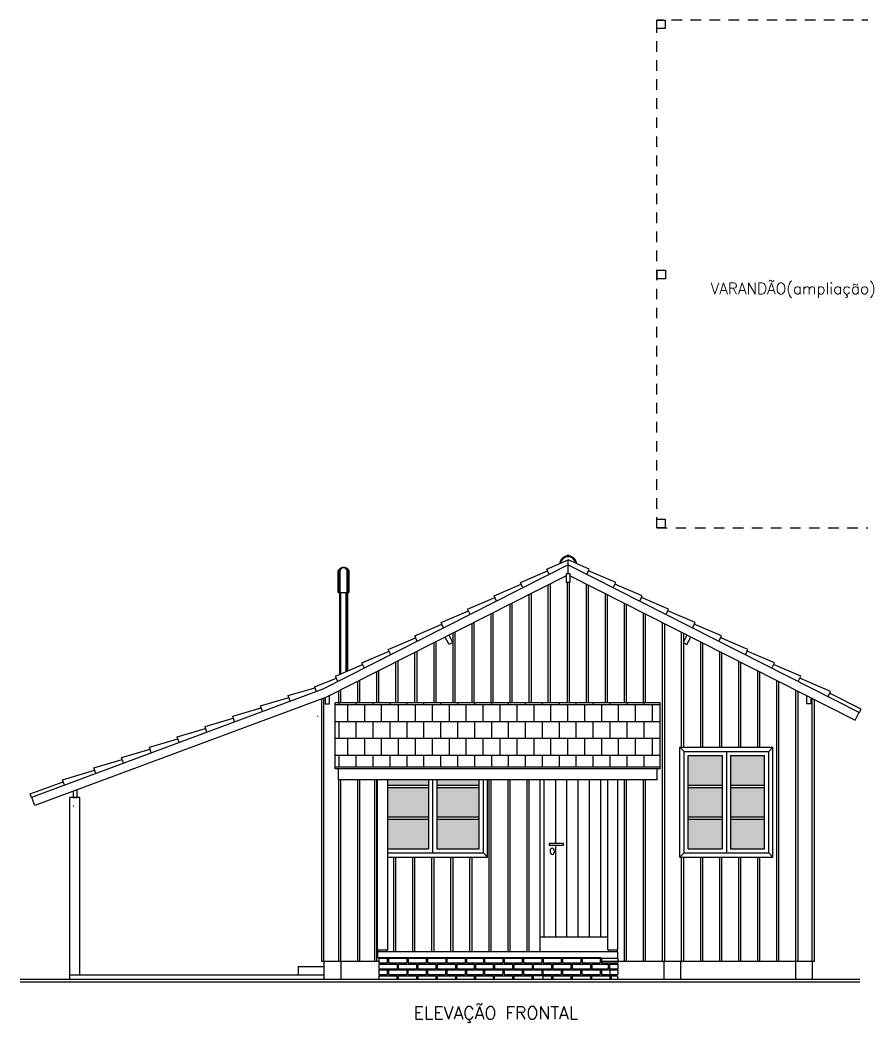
# Model space of a CAD drawing. Extents: x -83.9 to 10.5, y -11.8 to 33.6.
# Drawn here: x -83.86 to -73.92, y -11.64 to 0.21 of the extents above; entities that cross this region are included whole.
import ezdxf
from ezdxf.enums import TextEntityAlignment as Align

# ---------------------------------------------------------------- set-up
doc = ezdxf.new("R2010")
doc.units = 0
doc.linetypes.add('DASHED2', pattern=[0.375, 0.25, -0.125])
doc.layers.get('0').update_dxf_attribs({"linetype": 'CONTINUOUS'})
for name, color, linetype in [('COTAS', 244, 'CONTINUOUS'), ('MADEIRAME', 244, 'CONTINUOUS'), ('PAREDE', 250, 'CONTINUOUS'), ('PEDRA', 250, 'CONTINUOUS'), ('PISO', 30, 'CONTINUOUS'), ('PORTA', 1, 'CONTINUOUS'), ('TELHADO', 1, 'CONTINUOUS'), ('TEXTO', 244, 'CONTINUOUS'), ('VEGETAÇÃO', 92, 'CONTINUOUS'), ('VISTAL', 30, 'CONTINUOUS'), ('VISTAP', 244, 'CONTINUOUS')]:
    doc.layers.add(name, color=color, linetype=linetype)
doc.styles.add('ROMANC', font='romanc.shx', dxfattribs={"height": 0.08})

# ---------------------------------------------------------------- blocks, each defined once
blk = doc.blocks.new('*X16')
at = {"color": 0}
for p, q in [((57.153, -2.8), (60.993, -2.8)), ((57.2, -2.8), (57.2, -2.782)), ((57.3, -3), (57.3, -2.8)), ((57.4, -2.8), (57.4, -2.782)), ((57.5, -3), (57.5, -2.8)), ((57.6, -2.8), (57.6, -2.782)), ((57.7, -3), (57.7, -2.8)), ((57.8, -2.8), (57.8, -2.782)), ((57.9, -3), (57.9, -2.8)), ((58, -2.8), (58, -2.782)), ((58.1, -3), (58.1, -2.8)), ((58.2, -2.8), (58.2, -2.782)), ((58.3, -3), (58.3, -2.8)), ((58.4, -2.8), (58.4, -2.782)), ((58.5, -3), (58.5, -2.8)), ((58.6, -2.8), (58.6, -2.782)), ((58.7, -3), (58.7, -2.8)), ((58.8, -2.8), (58.8, -2.782)), ((58.9, -3), (58.9, -2.8)), ((59, -2.8), (59, -2.782)), ((59.1, -3), (59.1, -2.8)), ((59.2, -2.8), (59.2, -2.782)), ((59.3, -3), (59.3, -2.8)), ((59.4, -2.8), (59.4, -2.782)), ((59.5, -3), (59.5, -2.8)), ((59.6, -2.8), (59.6, -2.782)), ((59.7, -3), (59.7, -2.8)), ((59.8, -2.8), (59.8, -2.782)), ((59.9, -3), (59.9, -2.8)), ((60, -2.8), (60, -2.782)), ((60.1, -3), (60.1, -2.8)), ((60.2, -2.8), (60.2, -2.782)), ((60.3, -3), (60.3, -2.8)), ((60.4, -2.8), (60.4, -2.782)), ((60.5, -3), (60.5, -2.8)), ((60.6, -2.8), (60.6, -2.782)), ((60.7, -3), (60.7, -2.8)), ((60.8, -2.8), (60.8, -2.782)), ((60.9, -3), (60.9, -2.8)), ((57.153, -3), (60.993, -3)), ((57.2, -3.2), (57.2, -3)), ((57.4, -3.2), (57.4, -3)), ((57.6, -3.2), (57.6, -3)), ((57.8, -3.2), (57.8, -3)), ((58, -3.2), (58, -3)), ((58.2, -3.2), (58.2, -3)), ((58.4, -3.2), (58.4, -3)), ((58.6, -3.2), (58.6, -3)), ((58.8, -3.2), (58.8, -3)), ((59, -3.2), (59, -3)), ((59.2, -3.2), (59.2, -3)), ((59.4, -3.2), (59.4, -3)), ((59.6, -3.2), (59.6, -3)), ((59.8, -3.2), (59.8, -3)), ((60, -3.2), (60, -3)), ((60.2, -3.2), (60.2, -3)), ((60.4, -3.2), (60.4, -3)), ((60.6, -3.2), (60.6, -3)), ((60.8, -3.2), (60.8, -3)), ((57.153, -3.2), (60.993, -3.2)), ((57.3, -3.4), (57.3, -3.2)), ((57.5, -3.4), (57.5, -3.2)), ((57.7, -3.4), (57.7, -3.2)), ((57.9, -3.4), (57.9, -3.2)), ((58.1, -3.4), (58.1, -3.2)), ((58.3, -3.4), (58.3, -3.2)), ((58.5, -3.4), (58.5, -3.2)), ((58.7, -3.4), (58.7, -3.2)), ((58.9, -3.4), (58.9, -3.2)), ((59.1, -3.4), (59.1, -3.2)), ((59.3, -3.4), (59.3, -3.2)), ((59.5, -3.4), (59.5, -3.2)), ((59.7, -3.4), (59.7, -3.2)), ((59.9, -3.4), (59.9, -3.2)), ((60.1, -3.4), (60.1, -3.2)), ((60.3, -3.4), (60.3, -3.2)), ((60.5, -3.4), (60.5, -3.2)), ((60.7, -3.4), (60.7, -3.2)), ((60.9, -3.4), (60.9, -3.2)), ((57.153, -3.4), (60.993, -3.4)), ((57.2, -3.542), (57.2, -3.4)), ((57.4, -3.542), (57.4, -3.4)), ((57.6, -3.542), (57.6, -3.4)), ((57.8, -3.542), (57.8, -3.4)), ((58, -3.542), (58, -3.4)), ((58.2, -3.542), (58.2, -3.4)), ((58.4, -3.542), (58.4, -3.4)), ((58.6, -3.542), (58.6, -3.4)), ((58.8, -3.542), (58.8, -3.4)), ((59, -3.542), (59, -3.4)), ((59.2, -3.542), (59.2, -3.4)), ((59.4, -3.542), (59.4, -3.4)), ((59.6, -3.542), (59.6, -3.4)), ((59.8, -3.542), (59.8, -3.4)), ((60, -3.542), (60, -3.4)), ((60.2, -3.542), (60.2, -3.4)), ((60.4, -3.542), (60.4, -3.4)), ((60.6, -3.542), (60.6, -3.4)), ((60.8, -3.542), (60.8, -3.4))]:
    blk.add_line(p, q, dxfattribs=at)

msp = doc.modelspace()

# ---------------------------------------------------------------- linework, layer by layer
at = {"color": 30, "linetype": 'DASHED2', "ltscale": 0.5}
msp.add_line((-76.341, -5.792), (-73.361, -5.792), dxfattribs=at)
at = {"color": 30}
msp.add_lwpolyline([(-77.443, -9.542), (-77.443, -9.525), (-77.612, -9.525), (-77.612, -9.542)], close=True, dxfattribs=at)
at = {"color": 30, "extrusion": (0, 0, -1)}
msp.add_ellipse((-77.574, -9.616), major_axis=(-0.0013, 0.0377), ratio=0.699613, dxfattribs=at)
at = {"layer": 'COTAS', "color": 30, "linetype": 'DASHED2', "ltscale": 0.5}
msp.add_line((-73.341, 0.208), (-76.341, 0.208), dxfattribs=at)
at = {"layer": 'COTAS', "color": 30}
for p, q in [((-77.4, -6.353), (-77.4, -6.354)), ((-77.375, -6.353), (-77.375, -6.354)), ((-77.625, -6.468), (-77.625, -7.862)), ((-77.6, -6.455), (-77.6, -7.862)), ((-77.4, -6.436), (-77.4, -7.862)), ((-77.375, -6.436), (-77.375, -7.862)), ((-77.175, -6.455), (-77.175, -7.862)), ((-77.15, -6.468), (-77.15, -7.862)), ((-77.85, -6.582), (-77.85, -7.862)), ((-77.825, -6.569), (-77.825, -7.862)), ((-76.95, -6.569), (-76.95, -7.862)), ((-76.925, -6.582), (-76.925, -7.862)), ((-78.075, -6.696), (-78.075, -7.862)), ((-78.05, -6.683), (-78.05, -7.862)), ((-76.725, -6.683), (-76.725, -7.862)), ((-76.7, -6.696), (-76.7, -7.862)), ((-78.3, -6.81), (-78.3, -7.862)), ((-78.275, -6.797), (-78.275, -7.862)), ((-76.5, -6.797), (-76.5, -7.862)), ((-76.475, -6.81), (-76.475, -7.862)), ((-78.525, -6.924), (-78.525, -7.862)), ((-78.5, -6.911), (-78.5, -7.862)), ((-76.275, -6.911), (-76.275, -10.917)), ((-76.25, -6.924), (-76.25, -10.917)), ((-78.75, -7.038), (-78.75, -7.862)), ((-78.725, -7.025), (-78.725, -7.862)), ((-76.05, -7.025), (-76.05, -8.385)), ((-76.025, -7.038), (-76.025, -8.385)), ((-78.975, -7.152), (-78.975, -7.862)), ((-78.95, -7.139), (-78.95, -7.862)), ((-75.825, -7.139), (-75.825, -8.385)), ((-75.8, -7.152), (-75.8, -8.385)), ((-79.2, -7.266), (-79.2, -7.862)), ((-79.175, -7.253), (-79.175, -7.862)), ((-75.6, -7.253), (-75.6, -8.385)), ((-75.575, -7.266), (-75.575, -8.385)), ((-79.425, -7.38), (-79.425, -7.862)), ((-79.4, -7.367), (-79.4, -7.862)), ((-75.375, -7.367), (-75.375, -8.385)), ((-75.35, -7.38), (-75.35, -8.385)), ((-79.65, -7.494), (-79.65, -7.862)), ((-79.625, -7.481), (-79.625, -7.862)), ((-75.15, -7.481), (-75.15, -8.385)), ((-75.125, -7.494), (-75.125, -8.385)), ((-79.875, -7.608), (-79.875, -7.862)), ((-79.85, -7.595), (-79.85, -7.862)), ((-74.925, -7.595), (-74.925, -10.917)), ((-74.9, -7.608), (-74.9, -10.917)), ((-80.1, -7.722), (-80.1, -7.862)), ((-80.075, -7.709), (-80.075, -7.862)), ((-74.7, -7.709), (-74.7, -10.917)), ((-74.675, -7.722), (-74.675, -10.917)), ((-76.018, -8.435), (-76.068, -8.385)), ((-75.018, -8.435), (-74.968, -8.385)), ((-75.568, -8.485), (-75.568, -9.585)), ((-75.518, -8.435), (-75.518, -9.632)), ((-75.468, -8.485), (-75.468, -9.585)), ((-80.1, -8.772), (-80.1, -10.917)), ((-80.075, -8.772), (-80.075, -10.917)), ((-79.875, -8.772), (-79.875, -10.917)), ((-79.85, -8.772), (-79.85, -10.917)), ((-79.675, -8.772), (-79.675, -10.917)), ((-79.65, -8.772), (-79.65, -10.917)), ((-79.518, -8.835), (-79.038, -8.835)), ((-79.518, -8.86), (-79.038, -8.86)), ((-79.038, -8.772), (-79.038, -9.585)), ((-78.988, -8.772), (-78.988, -9.632)), ((-78.938, -8.772), (-78.938, -9.585)), ((-78.938, -8.835), (-78.438, -8.835)), ((-78.938, -8.86), (-78.438, -8.86)), ((-78.325, -8.772), (-78.325, -10.802)), ((-78.3, -8.772), (-78.3, -10.802)), ((-78.1, -8.772), (-78.1, -10.802)), ((-78.075, -8.772), (-78.075, -10.802)), ((-77.875, -8.772), (-77.875, -10.802)), ((-77.85, -8.772), (-77.85, -10.802)), ((-76.725, -8.772), (-76.725, -10.917)), ((-76.7, -8.772), (-76.7, -10.917)), ((-76.5, -8.772), (-76.5, -10.917)), ((-76.475, -8.772), (-76.475, -10.917)), ((-79.518, -9.21), (-79.038, -9.21)), ((-79.518, -9.235), (-79.038, -9.235)), ((-78.938, -9.21), (-78.438, -9.21)), ((-78.938, -9.235), (-78.438, -9.235)), ((-75.968, -9.21), (-75.568, -9.21)), ((-75.968, -9.235), (-75.568, -9.235)), ((-75.468, -9.21), (-75.068, -9.21)), ((-75.468, -9.235), (-75.068, -9.235)), ((-79.518, -9.585), (-79.038, -9.585)), ((-78.938, -9.585), (-78.438, -9.585)), ((-75.968, -9.585), (-75.568, -9.585)), ((-75.468, -9.585), (-75.068, -9.585)), ((-79.518, -9.635), (-78.388, -9.635)), ((-79.518, -9.685), (-78.338, -9.685)), ((-79.45, -9.685), (-79.45, -10.802)), ((-79.425, -9.685), (-79.425, -10.802)), ((-79.225, -9.685), (-79.225, -10.802)), ((-79.2, -9.685), (-79.2, -10.802)), ((-79, -9.685), (-79, -10.802)), ((-78.975, -9.685), (-78.975, -10.802)), ((-78.775, -9.685), (-78.775, -10.802)), ((-78.75, -9.685), (-78.75, -10.802)), ((-78.55, -9.685), (-78.55, -10.802)), ((-78.525, -9.685), (-78.525, -10.802)), ((-78.388, -9.635), (-78.338, -9.685)), ((-76.018, -9.635), (-76.068, -9.685)), ((-76.068, -9.685), (-74.968, -9.685)), ((-76.05, -9.685), (-76.05, -10.917)), ((-76.025, -9.685), (-76.025, -10.917)), ((-76.018, -9.635), (-75.018, -9.635)), ((-75.825, -9.685), (-75.825, -10.917)), ((-75.8, -9.685), (-75.8, -10.917)), ((-75.6, -9.685), (-75.6, -10.917)), ((-75.575, -9.685), (-75.575, -10.917)), ((-75.375, -9.685), (-75.375, -10.917)), ((-75.35, -9.685), (-75.35, -10.917)), ((-75.15, -9.685), (-75.15, -10.917)), ((-75.125, -9.685), (-75.125, -10.917)), ((-75.018, -9.635), (-74.968, -9.685)), ((-79.623, -10.917), (-80.298, -10.917)), ((-74.478, -10.917), (-76.998, -10.917)), ((-76.896, -11.016), (-76.803, -11.016)), ((-76.8, -10.948), (-76.801, -11.003)), ((-77.684, -11.086), (-77.802, -11.086)), ((-76.896, -11.071), (-76.803, -11.071))]:
    msp.add_line(p, q, dxfattribs=at)
at = {"layer": 'COTAS', "color": 30, "linetype": 'CONTINUOUS'}
msp.add_line((-77.914, -11.086), (-77.814, -11.086), dxfattribs=at)
at = {"layer": 'COTAS', "color": 30, "linetype": 'DASHED2', "ltscale": 0.5}
for points in [[(-76.341, 0.108), (-76.341, 0.208), (-76.241, 0.208), (-76.241, 0.108)], [(-76.337, -2.849), (-76.337, -2.749), (-76.237, -2.749), (-76.237, -2.849)], [(-76.341, -5.792), (-76.341, -5.692), (-76.241, -5.692), (-76.241, -5.792)]]:
    msp.add_lwpolyline(points, close=True, dxfattribs=at)
at = {"layer": 'MADEIRAME', "color": 30}
for p, q in [((-77.387, -6.232), (-80.283, -7.699)), ((-77.387, -6.336), (-77.387, -6.172)), ((-77.387, -6.232), (-73.947, -7.975)), ((-77.412, -6.36), (-80.241, -7.794)), ((-77.362, -6.36), (-73.997, -8.066)), ((-80.283, -7.699), (-83.725, -8.979)), ((-80.241, -7.794), (-83.685, -9.075)), ((-80.338, -8.022), (-80.348, -8.022)), ((-73.997, -8.066), (-73.95, -7.973)), ((-83.685, -9.075), (-83.721, -8.978)), ((-83.153, -8.978), (-83.273, -8.978)), ((-83.224, -9.081), (-83.234, -9.081)), ((-80.574, -10.977), (-80.273, -10.977)), ((-80.574, -10.977), (-80.574, -11.078)), ((-80.273, -11.078), (-83.28, -11.078))]:
    msp.add_line(p, q, dxfattribs=at)
msp.add_lwpolyline([(-77.362, -6.436), (-77.362, -6.336), (-77.412, -6.336), (-77.412, -6.436)], close=True, dxfattribs=at)
for points in [[(-78.794, -7.171), (-78.839, -7.085)], [(-78.795, -7.063), (-78.75, -7.148), (-78.794, -7.171)], [(-75.984, -7.063), (-76.029, -7.149), (-75.984, -7.172)], [(-75.984, -7.172), (-75.939, -7.086)], [(-80.257, -7.802), (-80.257, -7.872), (-80.207, -7.872)], [(-80.207, -7.872), (-80.207, -7.772)], [(-74.568, -7.872), (-74.568, -7.776)], [(-74.518, -7.802), (-74.518, -7.872), (-74.568, -7.872)], [(-83.185, -8.978), (-83.185, -8.889)], [(-83.235, -8.907), (-83.235, -8.978), (-83.185, -8.978)]]:
    msp.add_lwpolyline(points, dxfattribs=at)
at = {"layer": 'MADEIRAME', "color": 253}
for points in [[(-75.968, -8.485), (-75.568, -8.485), (-75.968, -8.835), (-75.568, -8.835)], [(-75.468, -8.485), (-75.068, -8.485), (-75.468, -8.835), (-75.068, -8.835)], [(-79.518, -8.772), (-79.038, -8.772), (-79.518, -8.835), (-79.038, -8.835)], [(-79.518, -8.86), (-79.038, -8.86), (-79.518, -9.21), (-79.038, -9.21)], [(-78.938, -8.772), (-78.438, -8.772), (-78.938, -8.835), (-78.438, -8.835)], [(-78.938, -8.86), (-78.438, -8.86), (-78.438, -9.21)], [(-78.938, -8.86), (-78.938, -9.21), (-78.438, -9.21)], [(-75.968, -8.86), (-75.568, -8.86), (-75.968, -9.21), (-75.568, -9.21)], [(-75.468, -8.86), (-75.068, -8.86), (-75.468, -9.21), (-75.068, -9.21)], [(-79.518, -9.235), (-79.038, -9.235), (-79.518, -9.585), (-79.038, -9.585)], [(-78.938, -9.235), (-78.438, -9.235), (-78.938, -9.585), (-78.438, -9.585)], [(-75.968, -9.235), (-75.568, -9.235), (-75.968, -9.585), (-75.568, -9.585)], [(-75.468, -9.235), (-75.068, -9.235), (-75.468, -9.585), (-75.068, -9.585)]]:
    msp.add_solid(points, dxfattribs=at)
at = {"layer": 'PAREDE', "color": 30, "linetype": 'CONTINUOUS'}
for p, q in [((-77.397, -6.122), (-77.398, -6.126)), ((-77.396, -6.122), (-77.398, -6.126)), ((-77.377, -6.122), (-77.376, -6.126)), ((-77.377, -6.122), (-77.375, -6.126)), ((-77.638, -6.28), (-77.387, -6.172)), ((-77.609, -6.344), (-77.638, -6.28)), ((-77.137, -6.28), (-77.387, -6.172)), ((-77.166, -6.344), (-77.137, -6.28)), ((-77.95, -6.438), (-77.629, -6.3)), ((-76.825, -6.438), (-77.146, -6.3)), ((-78.262, -6.596), (-77.941, -6.458)), ((-77.921, -6.502), (-77.95, -6.438)), ((-76.854, -6.502), (-76.825, -6.438)), ((-76.513, -6.596), (-76.834, -6.458)), ((-78.574, -6.754), (-78.253, -6.616)), ((-78.233, -6.66), (-78.262, -6.596)), ((-76.541, -6.66), (-76.513, -6.596)), ((-76.2, -6.754), (-76.522, -6.616)), ((-78.546, -6.818), (-78.574, -6.754)), ((-76.229, -6.818), (-76.2, -6.754)), ((-78.887, -6.912), (-78.565, -6.775)), ((-75.888, -6.912), (-76.209, -6.775)), ((-79.199, -7.071), (-78.877, -6.933)), ((-78.858, -6.977), (-78.887, -6.912)), ((-75.917, -6.977), (-75.888, -6.912)), ((-75.576, -7.071), (-75.897, -6.933)), ((-79.511, -7.229), (-79.19, -7.091)), ((-79.17, -7.135), (-79.199, -7.071)), ((-75.605, -7.135), (-75.576, -7.071)), ((-75.264, -7.229), (-75.585, -7.091)), ((-79.482, -7.293), (-79.511, -7.229)), ((-75.292, -7.293), (-75.264, -7.229)), ((-79.823, -7.387), (-79.502, -7.249)), ((-74.951, -7.387), (-75.273, -7.249)), ((-80.135, -7.545), (-79.814, -7.407)), ((-79.794, -7.451), (-79.823, -7.387)), ((-74.98, -7.451), (-74.951, -7.387)), ((-74.639, -7.545), (-74.961, -7.407)), ((-80.384, -7.673), (-80.124, -7.57)), ((-80.107, -7.609), (-80.135, -7.545)), ((-74.668, -7.609), (-74.639, -7.545)), ((-74.288, -7.726), (-74.651, -7.57)), ((-80.692, -7.776), (-80.379, -7.682)), ((-80.359, -7.727), (-80.383, -7.673)), ((-81.02, -7.898), (-80.685, -7.797)), ((-80.671, -7.843), (-80.692, -7.776)), ((-74.316, -7.788), (-74.288, -7.726)), ((-73.926, -7.935), (-74.298, -7.747)), ((-81.348, -8.02), (-81.014, -7.919)), ((-80.999, -7.965), (-81.02, -7.898)), ((-73.947, -7.975), (-73.926, -7.935)), ((-81.676, -8.142), (-81.342, -8.041)), ((-81.327, -8.087), (-81.348, -8.02)), ((-82.004, -8.264), (-81.67, -8.163)), ((-81.655, -8.209), (-81.676, -8.142)), ((-82.332, -8.386), (-81.998, -8.286)), ((-81.983, -8.331), (-82.004, -8.264)), ((-82.661, -8.508), (-82.326, -8.408)), ((-82.311, -8.453), (-82.332, -8.386)), ((-82.989, -8.63), (-82.654, -8.53)), ((-82.639, -8.575), (-82.661, -8.508)), ((-82.967, -8.697), (-82.989, -8.63)), ((-83.358, -8.77), (-82.98, -8.657)), ((-83.337, -8.835), (-83.358, -8.77)), ((-83.741, -8.937), (-83.351, -8.793)), ((-83.725, -8.979), (-83.741, -8.937))]:
    msp.add_line(p, q, dxfattribs=at)
at = {"layer": 'PAREDE', "color": 30}
for p, q in [((-80.273, -10.917), (-80.273, -7.81)), ((-80.298, -10.917), (-80.298, -7.822)), ((-76.068, -9.685), (-76.068, -8.385)), ((-74.968, -9.685), (-74.968, -8.385)), ((-76.018, -9.635), (-76.018, -8.435)), ((-75.968, -9.585), (-75.968, -8.485)), ((-75.068, -9.585), (-75.068, -8.485)), ((-75.018, -9.635), (-75.018, -8.435)), ((-79.638, -10.782), (-79.638, -8.772)), ((-79.518, -10.782), (-79.518, -8.772)), ((-78.438, -9.585), (-78.438, -8.772)), ((-78.388, -9.635), (-78.388, -8.772)), ((-78.338, -9.685), (-78.338, -8.772)), ((-76.918, -10.782), (-76.918, -8.772)), ((-76.798, -10.782), (-76.798, -8.772)), ((-83.273, -11.132), (-83.273, -8.978)), ((-83.153, -11.078), (-83.153, -8.978)), ((-79.638, -10.872), (-79.638, -10.802)), ((-76.798, -10.872), (-76.798, -10.802))]:
    msp.add_line(p, q, dxfattribs=at)
at = {"layer": 'PEDRA', "color": 30}
for p, q in [((-74.503, -10.917), (-74.503, -7.809)), ((-74.478, -10.917), (-74.478, -7.822)), ((-77.718, -10.802), (-77.718, -8.772)), ((-77.668, -10.632), (-77.668, -8.772)), ((-77.534, -9.525), (-77.534, -8.772)), ((-77.401, -10.632), (-77.401, -8.772)), ((-77.268, -10.632), (-77.268, -8.772)), ((-77.134, -10.632), (-77.134, -8.772)), ((-77.001, -10.632), (-77.001, -8.772)), ((-77.534, -10.632), (-77.534, -9.542))]:
    msp.add_line(p, q, dxfattribs=at)
at = {"layer": 'PISO', "color": 30}
for p, q in [((-76.068, -8.385), (-74.968, -8.385)), ((-76.018, -8.435), (-75.018, -8.435)), ((-75.968, -8.485), (-75.568, -8.485)), ((-75.468, -8.485), (-75.068, -8.485)), ((-75.968, -8.835), (-75.568, -8.835)), ((-75.968, -8.86), (-75.568, -8.86)), ((-75.468, -8.835), (-75.068, -8.835)), ((-75.468, -8.86), (-75.068, -8.86)), ((-79.518, -9.635), (-78.888, -9.635)), ((-76.018, -9.635), (-75.018, -9.635)), ((-76.918, -10.632), (-77.718, -10.632)), ((-76.798, -10.802), (-79.638, -10.802))]:
    msp.add_line(p, q, dxfattribs=at)
at = {"layer": 'PORTA', "color": 30, "linetype": 'DASHED2', "ltscale": 0.5}
msp.add_line((-76.341, -5.792), (-76.341, 0.208), dxfattribs=at)
at = {"layer": 'TELHADO', "color": 30}
for p, q in [((-76.298, -7.862), (-80.138, -7.862)), ((-80.138, -8.642), (-80.138, -7.862)), ((-76.298, -8.642), (-76.298, -7.862)), ((-76.298, -8.622), (-80.138, -8.622)), ((-76.298, -8.642), (-80.138, -8.642)), ((-80.1, -8.772), (-80.1, -8.642)), ((-76.335, -8.772), (-76.335, -8.642)), ((-76.335, -8.772), (-80.1, -8.772))]:
    msp.add_line(p, q, dxfattribs=at)
at = {"layer": 'TELHADO', "color": 30, "linetype": 'CONTINUOUS'}
for p, q in [((-79.638, -10.782), (-79.518, -10.782)), ((-76.918, -10.782), (-76.798, -10.782))]:
    msp.add_line(p, q, dxfattribs=at)
for centre, radius, start, end in [((-77.386, -6.228), 0.103, 96.2483, 172.9556), ((-77.387, -6.228), 0.0926, 90.0468, 169.3689), ((-77.387, -6.224), 0.103, 84.6071, 95.3929), ((-77.386, -6.224), 0.103, 84.6071, 95.3929), ((-77.387, -6.228), 0.0926, 10.2277, 90.1774), ((-77.387, -6.228), 0.103, 6.6953, 83.7517)]:
    msp.add_arc(centre, radius, start, end, dxfattribs=at)
at = {"layer": 'VEGETAÇÃO', "color": 30}
for p, q in [((-80.273, -10.917), (-80.273, -11.132)), ((-80.073, -10.917), (-80.073, -11.132)), ((-76.258, -10.917), (-76.258, -11.132)), ((-76.058, -10.917), (-76.058, -11.132)), ((-74.703, -10.917), (-74.703, -11.132)), ((-74.503, -10.917), (-74.503, -11.132)), ((-76.388, -11.132), (-77.688, -11.132)), ((-74.653, -11.132), (-75.928, -11.132))]:
    msp.add_line(p, q, dxfattribs=at)
at = {"layer": 'VISTAL', "color": 30}
for p, q in [((-80.082, -6.557), (-80.082, -7.522)), ((-80.071, -7.517), (-80.071, -6.557)), ((-80.009, -7.491), (-80.009, -6.557)), ((-79.998, -6.557), (-79.998, -7.486))]:
    msp.add_line(p, q, dxfattribs=at)
at = {"layer": 'VISTAL', "color": 30, "linetype": 'CONTINUOUS'}
for p, q in [((-79.628, -10.802), (-79.628, -10.782)), ((-79.528, -10.802), (-79.528, -10.782)), ((-76.908, -10.802), (-76.908, -10.782)), ((-76.808, -10.802), (-76.808, -10.782)), ((-79.638, -10.802), (-79.638, -10.872)), ((-79.638, -10.872), (-76.998, -10.872))]:
    msp.add_line(p, q, dxfattribs=at)
at = {"layer": 'VISTAL', "color": 30}
for points in [[(-79.978, -6.299), (-79.986, -6.285), (-79.999, -6.273), (-80.014, -6.265), (-80.03, -6.26), (-80.048, -6.26), (-80.065, -6.265), (-80.079, -6.273), (-80.092, -6.285), (-80.102, -6.299)], [(-80.055, -6.263), (-80.072, -6.271), (-80.085, -6.284), (-80.095, -6.299)], [(-80.004, -6.285), (-80.014, -6.273), (-80.027, -6.265), (-80.041, -6.26), (-80.037, -6.26), (-80.052, -6.265), (-80.065, -6.273), (-80.074, -6.285), (-80.08, -6.299)], [(-80.055, -6.263), (-80.037, -6.26)], [(-79.984, -6.299), (-79.993, -6.284), (-80.007, -6.271), (-80.023, -6.263), (-80.041, -6.26)], [(-80.095, -6.299), (-80.095, -6.557), (-80.102, -6.557), (-80.102, -6.299)], [(-80.08, -6.557), (-80.08, -6.299)], [(-80.004, -6.285), (-79.998, -6.299)], [(-79.999, -6.299), (-79.999, -6.557)], [(-79.978, -6.299), (-79.978, -6.557), (-79.985, -6.557), (-79.985, -6.299)], [(-80.102, -6.557), (-79.978, -6.557)], [(-80.087, -6.557), (-80.087, -7.525)], [(-79.992, -6.557), (-79.992, -7.484)]]:
    msp.add_lwpolyline(points, dxfattribs=at)
at = {"layer": 'VISTAP', "color": 30, "linetype": 'CONTINUOUS'}
for p, q in [((-79.623, -10.878), (-79.523, -10.878)), ((-79.623, -10.878), (-79.623, -10.933)), ((-79.523, -10.878), (-79.523, -10.933)), ((-79.508, -10.878), (-79.508, -10.933)), ((-79.508, -10.878), (-79.293, -10.878)), ((-79.293, -10.878), (-79.293, -10.933)), ((-79.278, -10.878), (-79.278, -10.933)), ((-79.278, -10.878), (-79.063, -10.878)), ((-79.063, -10.878), (-79.063, -10.933)), ((-79.048, -10.878), (-79.048, -10.933)), ((-79.048, -10.878), (-78.833, -10.878)), ((-78.833, -10.878), (-78.833, -10.933)), ((-78.818, -10.878), (-78.603, -10.878)), ((-78.818, -10.878), (-78.818, -10.933)), ((-78.603, -10.878), (-78.603, -10.933)), ((-78.588, -10.878), (-78.488, -10.878)), ((-78.588, -10.878), (-78.588, -10.933)), ((-78.488, -10.878), (-78.388, -10.878)), ((-78.388, -10.878), (-78.388, -10.933)), ((-78.373, -10.878), (-78.373, -10.933)), ((-78.373, -10.878), (-78.158, -10.878)), ((-78.158, -10.878), (-78.158, -10.933)), ((-78.143, -10.878), (-77.928, -10.878)), ((-78.143, -10.878), (-78.143, -10.933)), ((-77.928, -10.878), (-77.928, -10.933)), ((-77.913, -10.878), (-77.698, -10.878)), ((-77.913, -10.878), (-77.913, -10.933)), ((-77.698, -10.878), (-77.698, -10.933)), ((-77.683, -10.878), (-77.683, -10.933)), ((-77.683, -10.878), (-77.468, -10.878)), ((-77.468, -10.878), (-77.468, -10.933)), ((-77.453, -10.878), (-77.453, -10.933)), ((-77.453, -10.878), (-77.238, -10.878)), ((-77.238, -10.878), (-77.238, -10.933)), ((-77.223, -10.878), (-77.008, -10.878)), ((-77.223, -10.878), (-77.223, -10.933)), ((-77.008, -10.878), (-77.008, -10.933)), ((-76.993, -10.878), (-76.993, -10.933)), ((-76.993, -10.878), (-76.8, -10.878)), ((-76.8, -10.878), (-76.8, -10.933)), ((-79.624, -11.016), (-79.524, -11.016)), ((-79.624, -11.016), (-79.624, -11.071)), ((-79.623, -10.933), (-79.523, -10.933)), ((-79.623, -10.948), (-79.408, -10.948)), ((-79.623, -10.948), (-79.536, -10.948)), ((-79.623, -10.948), (-79.623, -11.003)), ((-79.623, -11.003), (-79.408, -11.003)), ((-79.616, -10.933), (-79.616, -10.948)), ((-79.616, -11.003), (-79.616, -11.016)), ((-79.556, -10.933), (-79.523, -10.933)), ((-79.524, -11.016), (-79.524, -11.071)), ((-79.509, -11.016), (-79.294, -11.016)), ((-79.509, -11.016), (-79.509, -11.071)), ((-79.508, -10.933), (-79.456, -10.933)), ((-79.508, -10.933), (-79.436, -10.933)), ((-79.441, -10.933), (-79.293, -10.933)), ((-79.408, -10.948), (-79.408, -11.003)), ((-79.393, -10.948), (-79.393, -11.003)), ((-79.393, -10.948), (-79.178, -10.948)), ((-79.393, -11.003), (-79.178, -11.003)), ((-79.294, -11.016), (-79.294, -11.071)), ((-79.279, -11.016), (-79.064, -11.016)), ((-79.279, -11.016), (-79.279, -11.071)), ((-79.278, -10.933), (-79.063, -10.933)), ((-79.178, -10.948), (-79.178, -11.003)), ((-79.163, -10.948), (-79.163, -11.003)), ((-79.163, -10.948), (-78.948, -10.948)), ((-79.163, -11.003), (-78.948, -11.003)), ((-79.064, -11.016), (-79.064, -11.071)), ((-79.049, -11.016), (-78.834, -11.016)), ((-79.049, -11.016), (-79.049, -11.071)), ((-79.048, -10.933), (-78.833, -10.933)), ((-78.948, -10.948), (-78.948, -11.003)), ((-78.933, -10.948), (-78.933, -11.003)), ((-78.933, -10.948), (-78.718, -10.948)), ((-78.933, -11.003), (-78.718, -11.003)), ((-78.834, -11.016), (-78.834, -11.071)), ((-78.819, -11.016), (-78.819, -11.071)), ((-78.819, -11.016), (-78.604, -11.016)), ((-78.818, -10.933), (-78.603, -10.933)), ((-78.718, -10.948), (-78.718, -11.003)), ((-78.703, -10.948), (-78.495, -10.948)), ((-78.703, -10.948), (-78.703, -11.003)), ((-78.703, -11.003), (-78.495, -11.003)), ((-78.604, -11.016), (-78.604, -11.071)), ((-78.589, -11.016), (-78.489, -11.016)), ((-78.589, -11.016), (-78.589, -11.071)), ((-78.588, -10.933), (-78.488, -10.933)), ((-78.495, -10.948), (-78.495, -11.003)), ((-78.489, -11.016), (-78.389, -11.016)), ((-78.488, -10.933), (-78.388, -10.933)), ((-78.481, -10.948), (-78.401, -10.948)), ((-78.481, -10.948), (-78.273, -10.948)), ((-78.481, -10.948), (-78.481, -11.003)), ((-78.481, -11.003), (-78.273, -11.003)), ((-78.421, -10.933), (-78.388, -10.933)), ((-78.389, -11.016), (-78.389, -11.071)), ((-78.374, -11.016), (-78.159, -11.016)), ((-78.374, -11.016), (-78.374, -11.071)), ((-78.373, -10.933), (-78.301, -10.933)), ((-78.373, -10.933), (-78.321, -10.933)), ((-78.306, -10.933), (-78.158, -10.933)), ((-78.273, -10.948), (-78.273, -11.003)), ((-78.258, -10.948), (-78.258, -11.003)), ((-78.258, -10.948), (-78.043, -10.948)), ((-78.258, -11.003), (-78.043, -11.003)), ((-78.159, -11.016), (-78.159, -11.071)), ((-78.144, -11.016), (-77.929, -11.016)), ((-78.144, -11.016), (-78.144, -11.071)), ((-78.143, -10.933), (-77.928, -10.933)), ((-78.043, -10.948), (-78.043, -11.003)), ((-78.028, -10.948), (-77.813, -10.948)), ((-78.028, -10.948), (-78.028, -11.003)), ((-78.028, -11.003), (-77.813, -11.003)), ((-77.929, -11.016), (-77.929, -11.071)), ((-77.914, -11.016), (-77.699, -11.016)), ((-77.914, -11.016), (-77.914, -11.071)), ((-77.913, -10.933), (-77.698, -10.933)), ((-77.813, -10.948), (-77.813, -11.003)), ((-77.798, -10.948), (-77.583, -10.948)), ((-77.798, -10.948), (-77.798, -11.003)), ((-77.798, -11.003), (-77.583, -11.003)), ((-77.699, -11.016), (-77.699, -11.071)), ((-77.684, -11.016), (-77.469, -11.016)), ((-77.684, -11.016), (-77.684, -11.132)), ((-77.683, -10.933), (-77.468, -10.933)), ((-77.583, -10.948), (-77.583, -11.003)), ((-77.568, -10.948), (-77.353, -10.948)), ((-77.568, -10.948), (-77.568, -11.003)), ((-77.568, -11.003), (-77.353, -11.003)), ((-77.469, -11.016), (-77.469, -11.071)), ((-77.454, -11.016), (-77.454, -11.071)), ((-77.454, -11.016), (-77.239, -11.016)), ((-77.453, -10.933), (-77.238, -10.933)), ((-77.353, -10.948), (-77.353, -11.003)), ((-77.338, -10.948), (-77.338, -11.003)), ((-77.338, -10.948), (-77.123, -10.948)), ((-77.338, -11.003), (-77.123, -11.003)), ((-77.239, -11.016), (-77.239, -11.071)), ((-77.224, -11.016), (-77.224, -11.071)), ((-77.224, -11.016), (-77.009, -11.016)), ((-77.223, -10.933), (-77.008, -10.933)), ((-77.123, -10.948), (-77.123, -11.003)), ((-77.108, -10.948), (-77.108, -11.003)), ((-77.108, -10.948), (-76.915, -10.948)), ((-77.108, -11.003), (-76.915, -11.003)), ((-77.009, -11.016), (-77.009, -11.071)), ((-76.994, -11.016), (-76.896, -11.016)), ((-76.994, -11.016), (-76.994, -11.071)), ((-76.993, -10.933), (-76.8, -10.933)), ((-76.915, -10.948), (-76.915, -11.003)), ((-76.9, -10.948), (-76.9, -11.003)), ((-76.9, -10.948), (-76.8, -10.948)), ((-76.9, -11.003), (-76.801, -11.003)), ((-76.896, -11.016), (-76.896, -11.132)), ((-76.801, -11.016), (-76.801, -11.071)), ((-73.942, -11.132), (-83.86, -11.132)), ((-79.624, -11.071), (-79.524, -11.071)), ((-79.624, -11.086), (-79.409, -11.086)), ((-79.624, -11.086), (-79.624, -11.132)), ((-79.624, -11.087), (-79.538, -11.087)), ((-79.618, -11.071), (-79.618, -11.087)), ((-79.557, -11.071), (-79.524, -11.071)), ((-79.509, -11.071), (-79.438, -11.071)), ((-79.509, -11.071), (-79.457, -11.071)), ((-79.442, -11.071), (-79.294, -11.071)), ((-79.409, -11.086), (-79.409, -11.132)), ((-79.394, -11.086), (-79.179, -11.086)), ((-79.394, -11.086), (-79.394, -11.132)), ((-79.279, -11.071), (-79.064, -11.071)), ((-79.179, -11.086), (-79.179, -11.132)), ((-79.164, -11.086), (-78.949, -11.086)), ((-79.164, -11.086), (-79.164, -11.132)), ((-79.049, -11.071), (-78.834, -11.071)), ((-78.949, -11.086), (-78.949, -11.132)), ((-78.934, -11.086), (-78.934, -11.132)), ((-78.934, -11.086), (-78.719, -11.086)), ((-78.819, -11.071), (-78.604, -11.071)), ((-78.719, -11.086), (-78.719, -11.132)), ((-78.704, -11.086), (-78.497, -11.086)), ((-78.704, -11.086), (-78.704, -11.132)), ((-78.589, -11.071), (-78.489, -11.071)), ((-78.497, -11.086), (-78.497, -11.132)), ((-78.489, -11.071), (-78.389, -11.071)), ((-78.483, -11.086), (-78.483, -11.132)), ((-78.483, -11.086), (-78.274, -11.086)), ((-78.483, -11.087), (-78.403, -11.087)), ((-78.422, -11.071), (-78.389, -11.071)), ((-78.374, -11.071), (-78.322, -11.071)), ((-78.374, -11.071), (-78.303, -11.071)), ((-78.307, -11.071), (-78.159, -11.071)), ((-78.274, -11.086), (-78.274, -11.132)), ((-78.259, -11.086), (-78.259, -11.132)), ((-78.259, -11.086), (-78.044, -11.086)), ((-78.144, -11.071), (-77.929, -11.071)), ((-78.044, -11.086), (-78.044, -11.132)), ((-78.029, -11.086), (-78.029, -11.132)), ((-78.029, -11.086), (-77.814, -11.086)), ((-77.914, -11.071), (-77.699, -11.071)), ((-77.814, -11.086), (-77.814, -11.132)), ((-77.799, -11.086), (-77.799, -11.132)), ((-77.684, -11.071), (-77.469, -11.071)), ((-77.684, -11.086), (-77.584, -11.086)), ((-77.584, -11.086), (-77.584, -11.132)), ((-77.569, -11.086), (-77.569, -11.132)), ((-77.569, -11.086), (-77.354, -11.086)), ((-77.454, -11.071), (-77.239, -11.071)), ((-77.354, -11.086), (-77.354, -11.132)), ((-77.339, -11.086), (-77.339, -11.132)), ((-77.339, -11.086), (-77.124, -11.086)), ((-77.224, -11.071), (-77.009, -11.071)), ((-77.124, -11.086), (-77.124, -11.132)), ((-77.109, -11.086), (-77.109, -11.132)), ((-77.109, -11.086), (-76.894, -11.086)), ((-76.994, -11.071), (-76.896, -11.071)), ((-76.879, -11.086), (-76.879, -11.132)), ((-76.879, -11.086), (-76.802, -11.086)), ((-76.802, -11.086), (-76.802, -11.132)), ((-73.942, -11.162), (-83.861, -11.162))]:
    msp.add_line(p, q, dxfattribs=at)

# ---------------------------------------------------------------- block references
at = {"layer": 'MADEIRAME', "color": 30}
msp.add_blockref('*X16', (-137.29, -5.08), dxfattribs=at)

# ---------------------------------------------------------------- texts
at = {"layer": 'TEXTO', "color": 30, "linetype": 'CONTINUOUS', "style": 'ROMANC'}
for s, height, p in [('VARANDÃO(ampliação)', 0.132, (-74.728, -2.97)), ('ELEVAÇÃO FRONTAL', 0.15, (-78.24, -11.528))]:
    msp.add_text(s, height=height, dxfattribs=at).set_placement(p, align=Align.MIDDLE)

doc.saveas('drawing.dxf')
